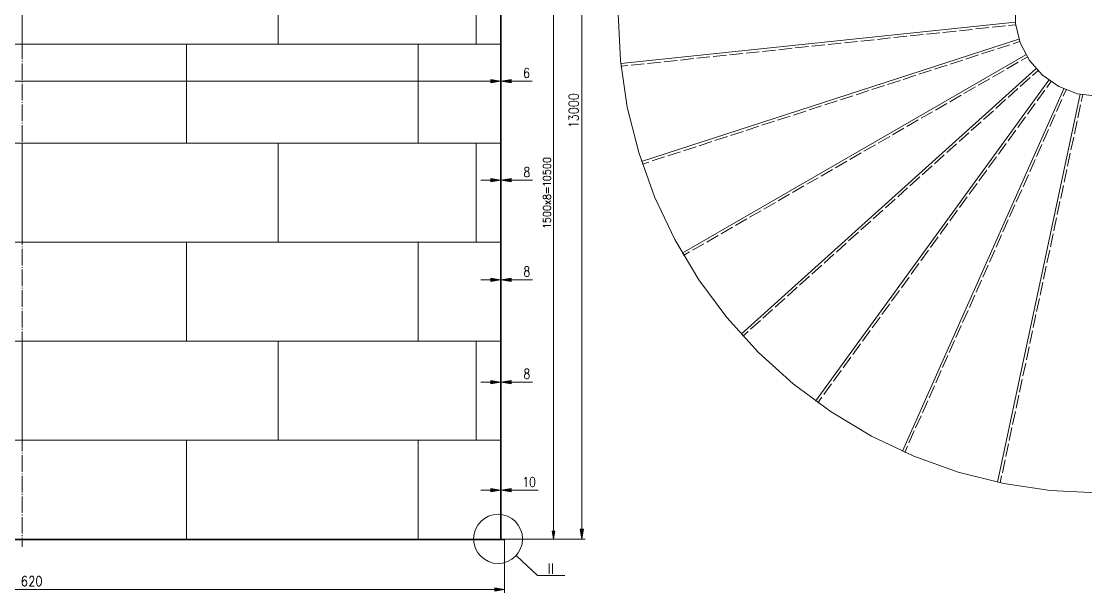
# Model space of a CAD drawing. Header units: millimetres. Extents: x 0 to 829, y 0 to 570.
# Drawn here: x 183.8 to 493.3, y 240 to 406.2 of the extents above; entities that cross this region are included whole.
import ezdxf

# ---------------------------------------------------------------- set-up
doc = ezdxf.new("R2010")
doc.units = ezdxf.units.MM

msp = doc.modelspace()

# ---------------------------------------------------------------- hatches: boundary and pattern name
h = msp.add_hatch(color=0)
h.dxf.hatch_style = 2
h.paths.add_polyline_path([(320.279889, 389.262056), (323.158556, 388.782278), (320.279889, 388.3025)])
h = msp.add_hatch(color=0)
h.dxf.hatch_style = 2
h.paths.add_polyline_path([(326.23125, 389.262056), (323.349056, 388.782278), (326.23125, 388.3025)])
h = msp.add_hatch(color=0)
h.dxf.hatch_style = 2
h.paths.add_polyline_path([(320.279889, 360.468333), (323.158556, 359.988556), (320.279889, 359.508778)])
h = msp.add_hatch(color=0)
h.dxf.hatch_style = 2
h.paths.add_polyline_path([(326.23125, 360.468333), (323.349056, 359.988556), (326.23125, 359.508778)])
h = msp.add_hatch(color=0)
h.dxf.hatch_style = 2
h.paths.add_polyline_path([(320.279889, 331.515861), (323.158556, 331.036083), (320.279889, 330.556306)])
h = msp.add_hatch(color=0)
h.dxf.hatch_style = 2
h.paths.add_polyline_path([(326.23125, 331.515861), (323.349056, 331.036083), (326.23125, 330.556306)])
h = msp.add_hatch(color=0)
h.dxf.hatch_style = 2
h.paths.add_polyline_path([(320.279889, 301.737889), (323.158556, 301.258111), (320.279889, 300.778333)])
h = msp.add_hatch(color=0)
h.dxf.hatch_style = 2
h.paths.add_polyline_path([(326.23125, 301.737889), (323.349056, 301.258111), (326.23125, 300.778333)])
h = msp.add_hatch(color=0)
h.dxf.hatch_style = 2
h.paths.add_polyline_path([(320.279889, 270.305389), (323.158556, 269.822083), (320.279889, 269.342306)])
h = msp.add_hatch(color=0)
h.dxf.hatch_style = 2
h.paths.add_polyline_path([(326.23125, 270.305389), (323.349056, 269.822083), (326.23125, 269.342306)])
h = msp.add_hatch(color=0)
h.dxf.hatch_style = 2
h.paths.add_polyline_path([(338.16925, 257.940528), (338.553778, 255.636889), (338.938306, 257.940528)])
h = msp.add_hatch(color=0)
h.dxf.hatch_style = 2
h.paths.add_polyline_path([(346.332528, 258.515556), (346.812306, 255.636889), (347.292083, 258.515556)])
h = msp.add_hatch(color=0)
h.dxf.hatch_style = 2
h.paths.add_polyline_path([(321.429944, 241.465806), (324.308611, 240.986028), (321.429944, 240.50625)])

# ---------------------------------------------------------------- linework, layer by layer
at = {"color": 0, "lineweight": 0}
for points in [[(323.158556, 505.742222), (323.158556, 255.636889)], [(323.349056, 505.167194), (323.349056, 405.616833)], [(346.812306, 502.288528), (346.812306, 258.515556)], [(338.553778, 257.940528), (338.553778, 454.878722)], [(496.672306, 432.456167), (490.929083, 431.757667), (485.521, 429.708028), (480.762028, 426.423667), (476.927333, 422.091556), (474.239167, 416.97275), (472.85275, 411.356528), (472.85275, 405.570972), (474.239167, 399.95475), (476.927333, 394.832417), (480.762028, 390.503833), (485.521, 387.219472), (490.929083, 385.166306), (496.672306, 384.471333)], [(183.99125, 428.388639), (183.987722, 399.598444)], [(258.459111, 428.385111), (258.459111, 399.591389)], [(316.078306, 428.381583), (316.078306, 399.587861)], [(323.349056, 416.672889), (323.349056, 255.636889)], [(183.987722, 405.980194), (183.987722, 401.182417)], [(357.318028, 408.46375), (357.991833, 394.804194), (359.999139, 381.275167), (363.318778, 368.010722), (367.926056, 355.134333), (373.775111, 342.773), (380.805972, 331.043139), (388.951611, 320.057639), (398.134417, 309.925861), (408.269722, 300.743056), (419.251694, 292.593889), (430.981556, 285.566556), (443.342889, 279.7175), (456.219278, 275.110222), (469.48725, 271.787056), (483.01275, 269.77975), (496.672306, 269.109472)], [(358.083556, 393.897556), (472.810417, 405.9555)], [(447.032944, 402.473583), (450.85, 402.87575)], [(451.8025, 402.974528), (455.623083, 403.376694)], [(456.575583, 403.475472), (460.396167, 403.877639)], [(461.348667, 403.979944), (465.165722, 404.378583)], [(466.12175, 404.480889), (469.938806, 404.879528)], [(470.894833, 404.981833), (472.902139, 405.1935)], [(323.349056, 399.598444), (44.644028, 399.598444)], [(183.987722, 400.702639), (183.987722, 400.46275)], [(183.987722, 399.982972), (183.987722, 395.185194)], [(231.824389, 399.594917), (231.820861, 370.801194)], [(299.226111, 399.591389), (299.226111, 370.797667)], [(364.14075, 365.400167), (473.854639, 401.048361)], [(413.624889, 398.963444), (417.441944, 399.362083)], [(418.397972, 399.464389), (422.215028, 399.866556)], [(423.171056, 399.965333), (426.988111, 400.3675)], [(427.944139, 400.466278), (431.761194, 400.868444)], [(432.713694, 400.967222), (436.534278, 401.369389)], [(437.486778, 401.471694), (441.303833, 401.870333)], [(442.259861, 401.972639), (446.076917, 402.374806)], [(467.617528, 398.215556), (471.268778, 399.400889)], [(472.182472, 399.697222), (474.101583, 400.321639)], [(375.990556, 338.786611), (475.893694, 396.465778)], [(384.989917, 395.95425), (388.8105, 396.352889)], [(389.763, 396.455194), (393.580056, 396.853833)], [(394.536083, 396.956139), (398.353139, 397.358306)], [(399.309167, 397.457083), (403.126222, 397.85925)], [(404.08225, 397.958028), (407.899306, 398.360194)], [(408.851806, 398.458972), (412.672389, 398.861139)], [(458.491167, 395.248694), (462.138889, 396.434028)], [(463.052583, 396.730361), (466.703833, 397.919222)], [(183.987722, 394.705417), (183.987722, 394.465528)], [(183.987722, 393.98575), (183.987722, 389.187972)], [(358.164694, 393.132028), (360.175528, 393.343694)], [(361.128028, 393.446), (364.948611, 393.844639)], [(365.901111, 393.946944), (369.718167, 394.349111)], [(370.674194, 394.447889), (374.49125, 394.850056)], [(375.447278, 394.948833), (379.264333, 395.351)], [(380.220361, 395.449778), (384.037417, 395.851944)], [(449.361278, 392.281833), (453.012528, 393.470694)], [(453.926222, 393.767028), (457.577472, 394.952361)], [(470.383306, 392.39825), (473.706472, 394.317361)], [(474.539028, 394.797139), (476.288806, 395.806083)], [(323.158556, 390.168694), (323.158556, 387.822722)], [(323.349056, 390.168694), (323.349056, 387.822722)], [(331.304194, 392.211278), (331.198361, 392.482917), (330.891444, 392.6205), (330.686833, 392.6205), (330.376389, 392.482917), (330.171778, 392.073694), (330.069472, 391.385778), (330.069472, 390.701389), (330.171778, 390.154583), (330.376389, 389.879417), (330.686833, 389.741833), (330.789139, 389.741833), (331.096056, 389.879417), (331.304194, 390.154583), (331.4065, 390.563806), (331.4065, 390.701389), (331.304194, 391.114139), (331.096056, 391.385778), (330.789139, 391.523361), (330.686833, 391.523361), (330.376389, 391.385778), (330.171778, 391.114139), (330.069472, 390.701389)], [(393.114389, 315.217528), (478.842917, 392.408833)], [(440.234917, 389.3185), (443.886167, 390.503833)], [(444.799861, 390.800167), (448.447583, 391.9855)], [(466.227583, 389.999361), (469.55075, 391.918472)], [(477.862194, 390.49325), (479.365028, 391.844389)], [(47.716722, 388.782278), (320.279889, 388.782278)], [(183.987722, 388.708194), (183.987722, 388.468306)], [(183.987722, 387.988528), (183.987722, 383.187222)], [(320.279889, 388.782278), (317.401222, 388.782278)], [(323.158556, 388.782278), (323.349056, 388.782278)], [(326.23125, 388.782278), (332.366056, 388.782278)], [(414.764361, 295.723028), (482.56825, 389.050389)], [(431.108556, 386.351639), (434.756278, 387.536972)], [(435.669972, 387.833306), (439.321222, 389.022167)], [(457.916139, 385.201583), (461.239306, 387.120694)], [(462.071861, 387.600472), (465.395028, 389.519583)], [(474.295611, 387.282972), (477.149583, 389.851194)], [(482.010861, 386.976056), (483.196194, 388.609417)], [(421.978667, 383.384778), (425.629917, 384.573639)], [(426.543611, 384.869972), (430.194861, 386.055306)], [(439.9915, 281.156833), (486.914472, 386.545667)], [(453.760417, 382.799167), (457.083583, 384.721806)], [(467.698667, 272.153944), (491.684028, 384.993444)], [(470.732556, 384.072694), (473.583, 386.640917)], [(479.188639, 383.0955), (481.446417, 386.199944)], [(486.798056, 384.39725), (487.620028, 386.242278)], [(492.019167, 382.869722), (492.438972, 384.845278)], [(183.987722, 382.707444), (183.987722, 382.467556)], [(183.987722, 381.987778), (183.987722, 377.19)], [(412.852306, 380.421444), (416.503556, 381.606778)], [(417.413722, 381.903111), (421.064972, 383.088444)], [(449.604694, 380.400278), (452.927861, 382.319389)], [(467.165972, 380.862417), (470.016417, 383.430639)], [(476.369944, 379.211417), (478.624194, 382.315861)], [(484.847194, 380.012222), (486.406472, 383.518833)], [(491.020806, 378.177778), (491.818083, 381.931333)], [(342.974083, 377.627444), (342.974083, 378.756333), (344.071222, 378.138972), (344.071222, 378.449417), (344.205278, 378.654028), (344.342861, 378.756333), (344.755611, 378.858639), (345.030778, 378.858639), (345.44, 378.756333), (345.715167, 378.551722), (345.85275, 378.241278), (345.85275, 377.934361), (345.715167, 377.627444), (345.577583, 377.521611), (345.302417, 377.419306)], [(403.722417, 377.454583), (407.373667, 378.639917)], [(408.287361, 378.93625), (411.938611, 380.125111)], [(445.448972, 378.001389), (448.772139, 379.9205)], [(463.599389, 377.648611), (466.453361, 380.220361)], [(473.547722, 375.330861), (475.8055, 378.435306)], [(482.892806, 375.630722), (484.455611, 379.137333)], [(183.987722, 376.710222), (183.987722, 376.470333)], [(183.987722, 375.990556), (183.987722, 371.192778)], [(343.520889, 375.775361), (343.383306, 375.979972), (342.974083, 376.290417), (345.85275, 376.290417)], [(394.596056, 374.487722), (398.247306, 375.676583)], [(399.161, 375.972917), (402.81225, 377.15825)], [(437.137528, 373.203611), (440.460694, 375.122722)], [(441.29325, 375.6025), (444.616417, 377.521611)], [(460.032806, 374.438333), (462.886778, 377.006556)], [(480.941944, 371.245694), (482.50475, 374.752306)], [(490.022444, 373.482306), (490.819722, 377.235861)], [(385.469694, 371.524389), (389.120944, 372.709722)], [(390.031111, 373.006056), (393.682361, 374.191389)], [(432.981806, 370.804722), (436.304972, 372.723833)], [(456.466222, 371.228056), (459.320194, 373.796278)], [(470.729028, 371.446778), (472.983278, 374.55475)], [(489.024083, 368.790361), (489.821361, 372.543917)], [(323.349056, 370.804722), (44.644028, 370.804722)], [(183.987722, 370.804722), (183.987722, 342.014528)], [(183.987722, 370.713), (183.987722, 370.473111)], [(183.987722, 369.993333), (183.987722, 365.192028)], [(258.459111, 370.801194), (258.455583, 342.007472)], [(316.074778, 370.797667), (316.074778, 342.007472)], [(376.339806, 368.557528), (379.991056, 369.742861)], [(380.90475, 370.039194), (384.556, 371.228056)], [(428.826083, 368.405833), (432.14925, 370.324944)], [(452.899639, 368.017778), (455.753611, 370.586)], [(467.906806, 367.566222), (470.164583, 370.670667)], [(478.991083, 366.860667), (480.553889, 370.367278)], [(364.380639, 364.669917), (366.29975, 365.294333)], [(367.213444, 365.590667), (370.864694, 366.779528)], [(371.778389, 367.075861), (375.429639, 368.261194)], [(420.514639, 363.604528), (423.837806, 365.527167)], [(424.670361, 366.006944), (427.993528, 367.926056)], [(449.333056, 364.8075), (452.187028, 367.375722)], [(465.088111, 363.682139), (467.342361, 366.790111)], [(477.040222, 362.479167), (478.5995, 365.985778)], [(488.025722, 364.094889), (488.826528, 367.848444)], [(183.987722, 364.71225), (183.987722, 364.472361)], [(183.987722, 363.992583), (183.987722, 359.194806)], [(335.484611, 362.771972), (335.484611, 361.893556), (336.468861, 361.805361), (336.3595, 361.893556), (336.250139, 362.158139), (336.250139, 362.419194), (336.3595, 362.683778), (336.578222, 362.860167), (336.909833, 362.944833), (337.128556, 362.944833), (337.456639, 362.860167), (337.675361, 362.683778), (337.784722, 362.419194), (337.784722, 362.158139), (337.675361, 361.893556), (337.566, 361.805361), (337.347278, 361.717167)], [(416.358917, 361.205639), (419.682083, 363.12475)], [(445.77, 361.597222), (448.620444, 364.165444)], [(462.265889, 359.801583), (464.523667, 362.906028)], [(487.027361, 359.399417), (487.828167, 363.1565)], [(320.279889, 359.988556), (317.401222, 359.988556)], [(323.158556, 361.3785), (323.158556, 359.029)], [(323.158556, 359.988556), (323.349056, 359.988556)], [(323.349056, 361.3785), (323.349056, 359.029)], [(326.23125, 359.988556), (332.468361, 359.988556)], [(412.203194, 358.80675), (415.526361, 360.725861)], [(442.203417, 358.383417), (445.053861, 360.955167)], [(475.085833, 358.094139), (476.648639, 361.60075)], [(183.987722, 358.715028), (183.987722, 358.475139)], [(183.987722, 357.995361), (183.987722, 353.197583)], [(335.922056, 358.559806), (335.812694, 358.732667), (335.484611, 358.99725), (337.784722, 358.99725)], [(336.468861, 356.277333), (336.468861, 357.857778)], [(337.128556, 356.277333), (337.128556, 357.857778)], [(408.047472, 356.407861), (411.370639, 358.326972)], [(438.636833, 355.173139), (441.490806, 357.741361)], [(459.447194, 355.9175), (461.701444, 359.025472)], [(473.134972, 353.709111), (474.697778, 357.21925)], [(486.032528, 354.707472), (486.829806, 358.461028)], [(337.784722, 353.031778), (336.250139, 353.994861)], [(337.784722, 353.994861), (336.250139, 353.031778)], [(399.736028, 351.610083), (403.059194, 353.529194)], [(403.89175, 354.008972), (407.214917, 355.928083)], [(435.07025, 351.962861), (437.924222, 354.531083)], [(456.624972, 352.036944), (458.88275, 355.141389)], [(485.034167, 350.012), (485.831444, 353.769083)], [(183.987722, 352.717806), (183.987722, 352.477917)], [(183.987722, 351.998139), (183.987722, 347.196833)], [(395.580306, 349.211194), (398.903472, 351.130306)], [(431.503667, 348.752583), (434.357639, 351.320806)], [(453.806278, 348.152861), (456.060528, 351.260833)], [(471.184111, 349.327611), (472.746917, 352.834222)], [(183.987722, 346.717056), (183.987722, 346.477167)], [(335.484611, 348.819611), (335.484611, 347.941194), (336.468861, 347.853), (336.3595, 347.941194), (336.250139, 348.205778), (336.250139, 348.466833), (336.3595, 348.731417), (336.578222, 348.907806), (336.909833, 348.996), (337.128556, 348.996), (337.456639, 348.907806), (337.675361, 348.731417), (337.784722, 348.466833), (337.784722, 348.205778), (337.675361, 347.941194), (337.566, 347.853), (337.347278, 347.764806)], [(335.922056, 346.36075), (335.812694, 346.537139), (335.484611, 346.801722), (337.784722, 346.801722)], [(391.424583, 346.812306), (394.74775, 348.731417)], [(427.937083, 345.542306), (430.791056, 348.110528)], [(450.984056, 344.272306), (453.241833, 347.37675)], [(469.23325, 344.942583), (470.792528, 348.449194)], [(484.035806, 345.320056), (484.833083, 349.073611)], [(183.987722, 345.997389), (183.987722, 341.199611)], [(383.113139, 342.011), (386.436306, 343.930111)], [(387.268861, 344.409889), (390.592028, 346.332528)], [(424.3705, 342.3285), (427.224472, 344.90025)], [(467.278861, 340.557556), (468.841667, 344.067694)], [(483.037444, 340.624583), (483.834722, 344.381667)], [(323.349056, 342.014528), (44.644028, 342.014528)], [(183.987722, 340.719833), (183.987722, 340.479944)], [(231.820861, 342.011), (231.820861, 313.217278)], [(299.226111, 342.007472), (299.222583, 313.21375)], [(378.957417, 339.612111), (382.280583, 341.531222)], [(420.807444, 339.118222), (423.657889, 341.686444)], [(448.161833, 340.388222), (450.419611, 343.496194)], [(183.987722, 340.000167), (183.987722, 335.202389)], [(376.375083, 338.123389), (378.124861, 339.132333)], [(417.240861, 335.907944), (420.091306, 338.476167)], [(445.343139, 336.507667), (447.600917, 339.612111)], [(465.328, 336.176056), (466.890806, 339.682667)], [(482.039083, 335.932639), (482.839889, 339.686194)], [(183.987722, 334.722611), (183.987722, 334.482722)], [(413.674278, 332.697667), (416.52825, 335.265889)], [(442.520917, 332.627111), (444.778694, 335.731556)], [(463.377139, 331.791028), (464.936417, 335.297639)], [(481.04425, 331.237167), (481.841528, 334.99425)], [(183.987722, 334.002944), (183.987722, 329.201639)], [(323.158556, 332.426028), (323.158556, 330.076528)], [(323.349056, 332.426028), (323.349056, 330.076528)], [(410.107694, 329.487389), (412.961667, 332.055611)], [(439.702222, 328.743028), (441.956472, 331.847472)], [(183.987722, 328.721861), (183.987722, 328.481972)], [(320.279889, 331.036083), (317.401222, 331.036083)], [(323.158556, 331.036083), (323.349056, 331.036083)], [(326.23125, 331.036083), (332.468361, 331.036083)], [(406.541111, 326.277111), (409.395083, 328.845333)], [(461.426278, 327.409528), (462.985556, 330.916139)], [(480.045889, 326.545222), (480.843167, 330.298778)], [(183.987722, 328.002194), (183.987722, 323.204417)], [(402.974528, 323.063306), (405.8285, 325.635056)], [(436.88, 324.862472), (439.137778, 327.966917)], [(459.471889, 323.0245), (461.034694, 326.531111)], [(479.047528, 321.84975), (479.844806, 325.606833)], [(183.987722, 322.724639), (183.987722, 322.48475)], [(183.987722, 322.004972), (183.987722, 317.207194)], [(399.407944, 319.853028), (402.261917, 322.42125)], [(434.061306, 320.978389), (436.315556, 324.082833)], [(457.521028, 318.639472), (459.083833, 322.146083)], [(395.844889, 316.64275), (398.695333, 319.210972)], [(431.239083, 317.097833), (433.496861, 320.202278)], [(478.049167, 317.157806), (478.846444, 320.911361)], [(183.987722, 316.727417), (183.987722, 316.487528)], [(183.987722, 316.00775), (183.987722, 311.209972)], [(393.629444, 314.649556), (395.12875, 316.000694)], [(428.420389, 313.21375), (430.674639, 316.321722)], [(455.570167, 314.257972), (457.129444, 317.764583)], [(477.050806, 312.462333), (477.851611, 316.219417)], [(323.349056, 313.220806), (44.644028, 313.220806)], [(183.987722, 313.220806), (183.984194, 284.430611)], [(258.455583, 313.217278), (258.455583, 284.423556)], [(316.074778, 313.21375), (316.074778, 284.423556)], [(453.619306, 309.872944), (455.178583, 313.379556)], [(183.987722, 310.730194), (183.987722, 310.490306)], [(183.987722, 310.010528), (183.987722, 305.209222)], [(425.598167, 309.333194), (427.855944, 312.437639)], [(476.055972, 307.770389), (476.85325, 311.523944)], [(422.779472, 305.449111), (425.033722, 308.557083)], [(451.664917, 305.487917), (453.227722, 308.994528)], [(475.057611, 303.074917), (475.854889, 306.832)], [(183.987722, 304.009778), (183.984194, 299.212)], [(183.987722, 304.729444), (183.987722, 304.489556)], [(419.95725, 301.568556), (422.215028, 304.673)], [(449.714056, 301.106417), (451.276861, 304.613028)], [(320.279889, 301.258111), (317.401222, 301.258111)], [(323.158556, 302.644528), (323.158556, 300.298556)], [(323.158556, 301.258111), (323.349056, 301.258111)], [(323.349056, 302.644528), (323.349056, 300.298556)], [(326.23125, 301.258111), (332.468361, 301.258111)], [(417.138556, 297.684472), (419.392806, 300.792444)], [(474.05925, 298.382972), (474.856528, 302.136528)], [(183.984194, 298.732222), (183.984194, 298.492333)], [(183.984194, 298.012556), (183.984194, 293.214778)], [(447.763194, 296.721389), (449.322472, 300.228)], [(473.060889, 293.6875), (473.858167, 297.444583)], [(415.38525, 295.275), (416.574111, 296.908361)], [(445.812333, 292.336361), (447.371611, 295.842972)], [(183.984194, 292.735), (183.984194, 292.495111)], [(183.984194, 292.015333), (183.984194, 287.214028)], [(443.857944, 287.954861), (445.42075, 291.461472)], [(472.062528, 288.995556), (472.863333, 292.749111)], [(471.064167, 284.300083), (471.864972, 288.057167)], [(183.984194, 286.73425), (183.984194, 286.494361)], [(183.984194, 286.014583), (183.984194, 281.216806)], [(441.907083, 283.569833), (443.469889, 287.076444)], [(323.349056, 284.430611), (44.644028, 284.430611)], [(231.820861, 284.427083), (231.817333, 255.633361)], [(299.222583, 284.423556), (299.222583, 255.629833)], [(440.693528, 280.846389), (441.5155, 282.694944)], [(470.069333, 279.608139), (470.866611, 283.361694)], [(183.984194, 280.737028), (183.984194, 280.497139)], [(183.984194, 280.017361), (183.984194, 275.219583)], [(469.070972, 274.912667), (469.86825, 278.66975)], [(183.984194, 274.739806), (183.984194, 274.499917)], [(183.984194, 274.020139), (183.984194, 269.218833)], [(330.069472, 273.1135), (330.274083, 273.251083), (330.581, 273.663833), (330.581, 270.785167)], [(468.450083, 271.998722), (468.869889, 273.974278)], [(320.279889, 269.822083), (317.401222, 269.822083)], [(323.158556, 271.212028), (323.158556, 268.862528)], [(323.158556, 269.822083), (323.349056, 269.822083)], [(323.349056, 271.212028), (323.349056, 268.862528)], [(326.23125, 269.822083), (334.112306, 269.822083)], [(183.984194, 268.739056), (183.984194, 268.499167)], [(183.984194, 268.019389), (183.984194, 263.221611)], [(183.984194, 262.741833), (183.984194, 262.501944)], [(183.984194, 262.022167), (183.984194, 257.224389)], [(324.308611, 255.636889), (43.684472, 255.636889)], [(324.308611, 255.446389), (43.684472, 255.446389)], [(183.984194, 256.744611), (183.984194, 256.504722)], [(183.984194, 256.024944), (183.984194, 253.336778)], [(324.308611, 255.636889), (339.322833, 255.636889)], [(324.308611, 255.636889), (347.771861, 255.636889)], [(324.308611, 255.636889), (324.308611, 255.446389)], [(324.308611, 255.446389), (324.308611, 240.026472)], [(333.886528, 245.0465), (327.748194, 250.765028)], [(337.322583, 245.487472), (337.322583, 248.556639)], [(338.201, 245.487472), (338.201, 248.556639)], [(185.282417, 244.4115), (185.180111, 244.686667), (184.873194, 244.82425), (184.665056, 244.82425), (184.358139, 244.686667), (184.153528, 244.273917), (184.047694, 243.589528), (184.047694, 242.905139), (184.153528, 242.354806), (184.358139, 242.083167), (184.665056, 241.945583), (184.767361, 241.945583), (185.077806, 242.083167), (185.282417, 242.354806), (185.384722, 242.767556), (185.384722, 242.905139), (185.282417, 243.314361), (185.077806, 243.589528), (184.767361, 243.727111), (184.665056, 243.727111), (184.358139, 243.589528), (184.153528, 243.314361), (184.047694, 242.905139)], [(186.210222, 244.139861), (186.210222, 244.273917), (186.312528, 244.549083), (186.414833, 244.686667), (186.619444, 244.82425), (187.032194, 244.82425), (187.236806, 244.686667), (187.339111, 244.549083), (187.441417, 244.273917), (187.441417, 244.002278), (187.339111, 243.727111), (187.1345, 243.314361), (186.104389, 241.945583), (187.543722, 241.945583)], [(333.886528, 245.0465), (341.792278, 245.0465)], [(46.563139, 240.986028), (321.429944, 240.986028)]]:
    msp.add_lwpolyline(points, dxfattribs=at)
for points in [[(320.279889, 389.262056), (323.158556, 388.782278), (320.279889, 388.3025)], [(326.23125, 389.262056), (323.349056, 388.782278), (326.23125, 388.3025)], [(342.974083, 384.20675), (343.111667, 383.899833), (343.520889, 383.691694), (344.205278, 383.589389), (344.618028, 383.589389), (345.302417, 383.691694), (345.715167, 383.899833), (345.85275, 384.20675), (345.85275, 384.411361), (345.715167, 384.721806), (345.302417, 384.926417), (344.618028, 385.028722), (344.205278, 385.028722), (343.520889, 384.926417), (343.111667, 384.721806), (342.974083, 384.411361)], [(342.974083, 382.150056), (343.111667, 381.843139), (343.520889, 381.635), (344.205278, 381.532694), (344.618028, 381.532694), (345.302417, 381.635), (345.715167, 381.843139), (345.85275, 382.150056), (345.85275, 382.354667), (345.715167, 382.665111), (345.302417, 382.869722), (344.618028, 382.972028), (344.205278, 382.972028), (343.520889, 382.869722), (343.111667, 382.665111), (342.974083, 382.354667)], [(342.974083, 380.093361), (343.111667, 379.786444), (343.520889, 379.578306), (344.205278, 379.476), (344.618028, 379.476), (345.302417, 379.578306), (345.715167, 379.786444), (345.85275, 380.093361), (345.85275, 380.297972), (345.715167, 380.608417), (345.302417, 380.813028), (344.618028, 380.915333), (344.205278, 380.915333), (343.520889, 380.813028), (343.111667, 380.608417), (342.974083, 380.297972)], [(335.484611, 365.752944), (335.593972, 365.491889), (335.922056, 365.3155), (336.468861, 365.227306), (336.800472, 365.227306), (337.347278, 365.3155), (337.675361, 365.491889), (337.784722, 365.752944), (337.784722, 365.929333), (337.675361, 366.193917), (337.347278, 366.366778), (336.800472, 366.454972), (336.468861, 366.454972), (335.922056, 366.366778), (335.593972, 366.193917), (335.484611, 365.929333)], [(330.581, 363.830306), (330.274083, 363.692722), (330.171778, 363.417556), (330.171778, 363.142389), (330.274083, 362.87075), (330.478694, 362.733167), (330.891444, 362.595583), (331.198361, 362.458), (331.4065, 362.182833), (331.508806, 361.911194), (331.508806, 361.498444), (331.4065, 361.223278), (331.304194, 361.085694), (330.99375, 360.951639), (330.581, 360.951639), (330.274083, 361.085694), (330.171778, 361.223278), (330.069472, 361.498444), (330.069472, 361.911194), (330.171778, 362.182833), (330.376389, 362.458), (330.686833, 362.595583), (331.096056, 362.733167), (331.304194, 362.87075), (331.4065, 363.142389), (331.4065, 363.417556), (331.304194, 363.692722), (330.99375, 363.830306)], [(335.484611, 363.999639), (335.593972, 363.735056), (335.922056, 363.562194), (336.468861, 363.474), (336.800472, 363.474), (337.347278, 363.562194), (337.675361, 363.735056), (337.784722, 363.999639), (337.784722, 364.176028), (337.675361, 364.437083), (337.347278, 364.613472), (336.800472, 364.701667), (336.468861, 364.701667), (335.922056, 364.613472), (335.593972, 364.437083), (335.484611, 364.176028)], [(320.279889, 360.468333), (323.158556, 359.988556), (320.279889, 359.508778)], [(326.23125, 360.468333), (323.349056, 359.988556), (326.23125, 359.508778)], [(335.484611, 360.4895), (335.593972, 360.224917), (335.922056, 360.052056), (336.468861, 359.963861), (336.800472, 359.963861), (337.347278, 360.052056), (337.675361, 360.224917), (337.784722, 360.4895), (337.784722, 360.665889), (337.675361, 360.926944), (337.347278, 361.103333), (336.800472, 361.191528), (336.468861, 361.191528), (335.922056, 361.103333), (335.593972, 360.926944), (335.484611, 360.665889)], [(335.484611, 354.961472), (335.593972, 354.696889), (335.812694, 354.608694), (336.031417, 354.608694), (336.250139, 354.696889), (336.3595, 354.873278), (336.468861, 355.226056), (336.578222, 355.487111), (336.800472, 355.6635), (337.019194, 355.751694), (337.347278, 355.751694), (337.566, 355.6635), (337.675361, 355.575306), (337.784722, 355.310722), (337.784722, 354.961472), (337.675361, 354.696889), (337.566, 354.608694), (337.347278, 354.524028), (337.019194, 354.524028), (336.800472, 354.608694), (336.578222, 354.785083), (336.468861, 355.049667), (336.3595, 355.398917), (336.250139, 355.575306), (336.031417, 355.6635), (335.812694, 355.6635), (335.593972, 355.575306), (335.484611, 355.310722)], [(335.484611, 351.804111), (335.593972, 351.539528), (335.922056, 351.363139), (336.468861, 351.274944), (336.800472, 351.274944), (337.347278, 351.363139), (337.675361, 351.539528), (337.784722, 351.804111), (337.784722, 351.976972), (337.675361, 352.241556), (337.347278, 352.417944), (336.800472, 352.506139), (336.468861, 352.506139), (335.922056, 352.417944), (335.593972, 352.241556), (335.484611, 351.976972)], [(335.484611, 350.047278), (335.593972, 349.782694), (335.922056, 349.609833), (336.468861, 349.521639), (336.800472, 349.521639), (337.347278, 349.609833), (337.675361, 349.782694), (337.784722, 350.047278), (337.784722, 350.223667), (337.675361, 350.484722), (337.347278, 350.661111), (336.800472, 350.749306), (336.468861, 350.749306), (335.922056, 350.661111), (335.593972, 350.484722), (335.484611, 350.223667)], [(330.581, 334.877833), (330.274083, 334.74025), (330.171778, 334.465083), (330.171778, 334.189917), (330.274083, 333.918278), (330.478694, 333.780694), (330.891444, 333.643111), (331.198361, 333.505528), (331.4065, 333.230361), (331.508806, 332.958722), (331.508806, 332.545972), (331.4065, 332.270806), (331.304194, 332.133222), (330.99375, 331.999167), (330.581, 331.999167), (330.274083, 332.133222), (330.171778, 332.270806), (330.069472, 332.545972), (330.069472, 332.958722), (330.171778, 333.230361), (330.376389, 333.505528), (330.686833, 333.643111), (331.096056, 333.780694), (331.304194, 333.918278), (331.4065, 334.189917), (331.4065, 334.465083), (331.304194, 334.74025), (330.99375, 334.877833)], [(320.279889, 331.515861), (323.158556, 331.036083), (320.279889, 330.556306)], [(326.23125, 331.515861), (323.349056, 331.036083), (326.23125, 330.556306)], [(330.581, 305.096333), (330.274083, 304.95875), (330.171778, 304.687111), (330.171778, 304.411944), (330.274083, 304.136778), (330.478694, 303.999194), (330.891444, 303.861611), (331.198361, 303.727556), (331.4065, 303.452389), (331.508806, 303.177222), (331.508806, 302.764472), (331.4065, 302.492833), (331.304194, 302.35525), (330.99375, 302.217667), (330.581, 302.217667), (330.274083, 302.35525), (330.171778, 302.492833), (330.069472, 302.764472), (330.069472, 303.177222), (330.171778, 303.452389), (330.376389, 303.727556), (330.686833, 303.861611), (331.096056, 303.999194), (331.304194, 304.136778), (331.4065, 304.411944), (331.4065, 304.687111), (331.304194, 304.95875), (330.99375, 305.096333)], [(320.279889, 301.737889), (323.158556, 301.258111), (320.279889, 300.778333)], [(326.23125, 301.737889), (323.349056, 301.258111), (326.23125, 300.778333)], [(332.330778, 273.663833), (332.023861, 273.52625), (331.815722, 273.1135), (331.713417, 272.429111), (331.713417, 272.016361), (331.815722, 271.331972), (332.023861, 270.919222), (332.330778, 270.785167), (332.535389, 270.785167), (332.845833, 270.919222), (333.050444, 271.331972), (333.15275, 272.016361), (333.15275, 272.429111), (333.050444, 273.1135), (332.845833, 273.52625), (332.535389, 273.663833)], [(320.279889, 270.305389), (323.158556, 269.822083), (320.279889, 269.342306)], [(326.23125, 270.305389), (323.349056, 269.822083), (326.23125, 269.342306)], [(338.16925, 257.940528), (338.553778, 255.636889), (338.938306, 257.940528)], [(346.332528, 258.515556), (346.812306, 255.636889), (347.292083, 258.515556)], [(188.778444, 244.82425), (188.471528, 244.686667), (188.263389, 244.273917), (188.161083, 243.589528), (188.161083, 243.180306), (188.263389, 242.492389), (188.471528, 242.083167), (188.778444, 241.945583), (188.986583, 241.945583), (189.2935, 242.083167), (189.498111, 242.492389), (189.600417, 243.180306), (189.600417, 243.589528), (189.498111, 244.273917), (189.2935, 244.686667), (188.986583, 244.82425)], [(321.429944, 241.465806), (324.308611, 240.986028), (321.429944, 240.50625)]]:
    msp.add_lwpolyline(points, close=True, dxfattribs=at)
msp.add_ellipse((322.403611, 255.672167), major_axis=(0, 7.157861), ratio=0.994579, start_param=0, end_param=6.283185, dxfattribs=at)

doc.saveas('drawing.dxf')
